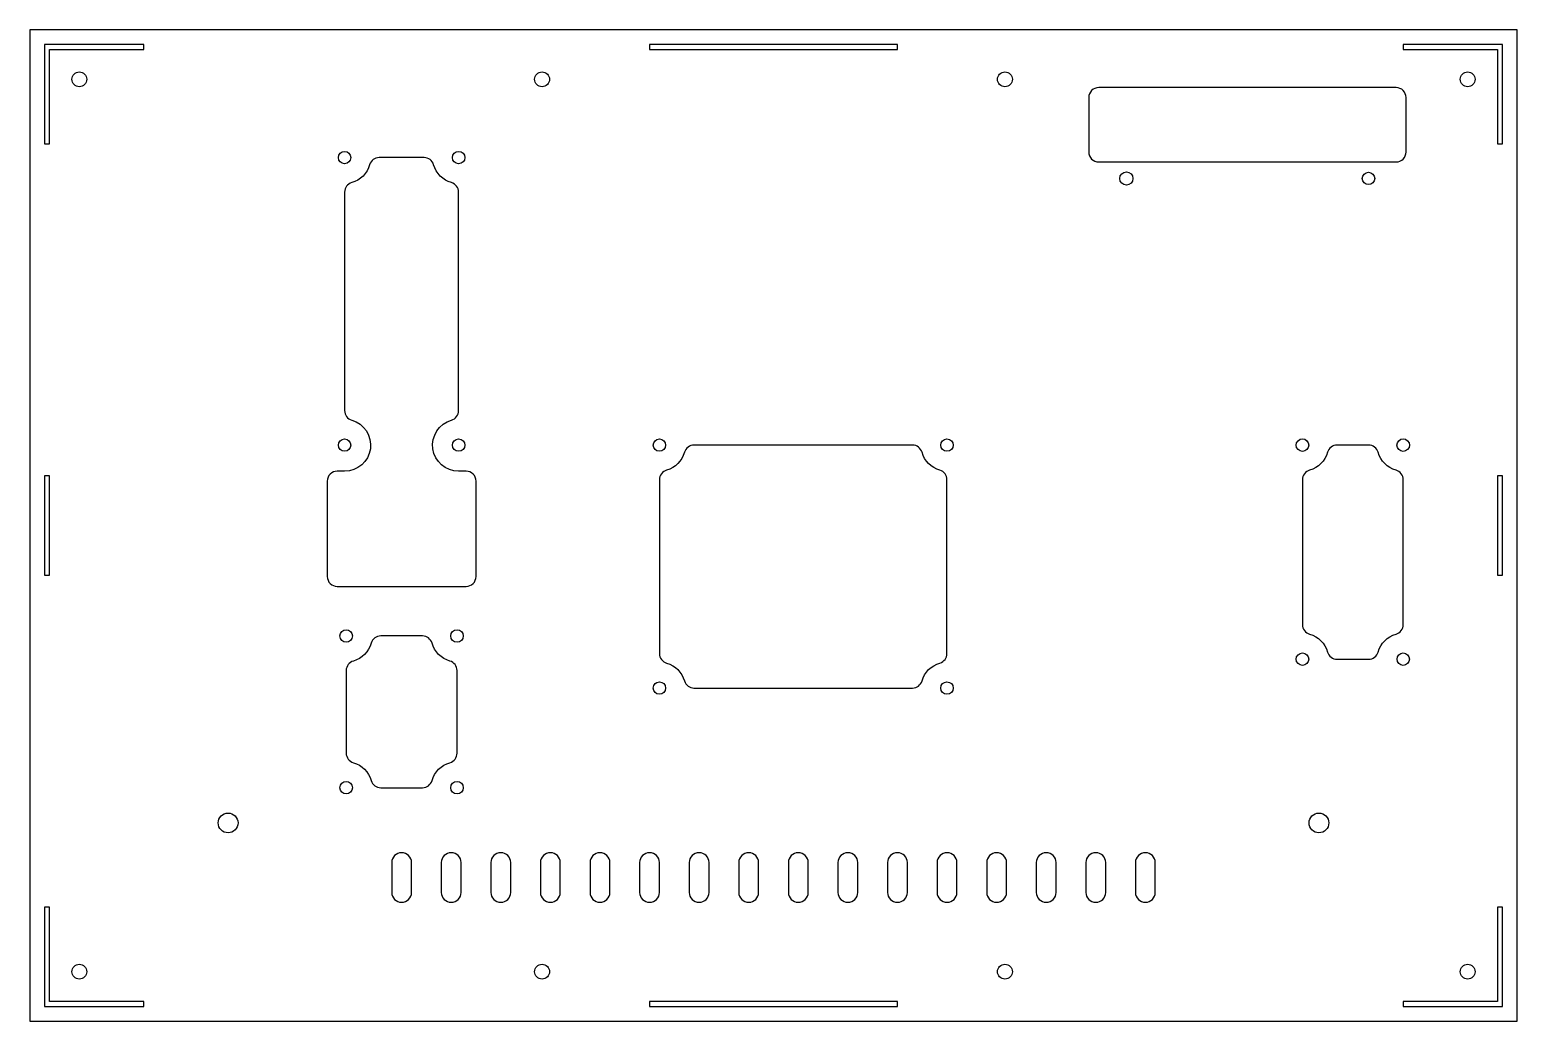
# Model space of a CAD drawing. Header units: millimetres. Extents: x -148 to 152, y 1 to 201.
import ezdxf

# ---------------------------------------------------------------- set-up
doc = ezdxf.new("R2010")
doc.units = ezdxf.units.MM
doc.layers.get('0').update_dxf_attribs({"linetype": 'CONTINUOUS'})

msp = doc.modelspace()

# ---------------------------------------------------------------- linework, layer by layer
for p, q in [((152.29, 201.04), (-147.71, 201.04)), ((-147.71, 201.04), (-147.71, 1.04)), ((152.29, 1.04), (152.29, 201.04)), ((-147.71, 1.04), (152.29, 1.04))]:
    msp.add_line(p, q)
for points in [[(-144.71, 178.04), (-143.71, 178.04), (-143.71, 197.04), (-124.71, 197.04), (-124.71, 198.04), (-144.71, 198.04)], [(-22.71, 198.04), (-22.71, 197.04), (27.29, 197.04), (27.29, 198.04)], [(129.29, 198.04), (129.29, 197.04), (148.29, 197.04), (148.29, 178.04), (149.29, 178.04), (149.29, 198.04)], [(-143.71, 91.04), (-143.71, 111.04), (-144.71, 111.04), (-144.71, 91.04)], [(149.29, 111.04), (148.29, 111.04), (148.29, 91.04), (149.29, 91.04)], [(-124.71, 4.04), (-124.71, 5.04), (-143.71, 5.04), (-143.71, 24.04), (-144.71, 24.04), (-144.71, 4.04)], [(148.29, 24.04), (148.29, 5.04), (129.29, 5.04), (129.29, 4.04), (149.29, 4.04), (149.29, 24.04)], [(27.29, 4.04), (27.29, 5.04), (-22.71, 5.04), (-22.71, 4.04)]]:
    msp.add_lwpolyline(points, close=True)
for points in [[(129.87, 176.37), (129.87, 187.37, 0.414214), (127.87, 189.37), (67.87, 189.37, 0.414214), (65.87, 187.37), (65.87, 176.37, 0.414214), (67.87, 174.37), (127.87, 174.37, 0.414214)], [(-82.76, 122.29, -0.869184), (-84.21, 112), (-85.71, 112, 0.414214), (-87.71, 110), (-87.71, 90.75, 0.414214), (-85.71, 88.75), (-59.71, 88.75, 0.414214), (-57.71, 90.75), (-57.71, 110, 0.414214), (-59.71, 112), (-61.21, 112, -0.869184), (-62.66, 122.29, 0.33453), (-61.21, 124.22), (-61.21, 168.28, 0.33453), (-62.66, 170.2, -0.258493), (-66.26, 173.8, 0.33453), (-68.18, 175.25), (-77.24, 175.25, 0.33453), (-79.16, 173.8, -0.258493), (-82.76, 170.2, 0.33453), (-84.21, 168.28), (-84.21, 124.22, 0.33453)], [(-20.72, 110.28), (-20.72, 75.22, 0.33453), (-19.27, 73.29, -0.258493), (-15.67, 69.7, 0.33453), (-13.75, 68.25), (30.32, 68.25, 0.33453), (32.24, 69.7, -0.258493), (35.84, 73.29, 0.33453), (37.28, 75.22), (37.28, 110.28, 0.33453), (35.84, 112.2, -0.258493), (32.24, 115.8, 0.33453), (30.32, 117.25), (-13.75, 117.25, 0.33453), (-15.67, 115.8, -0.258493), (-19.27, 112.2, 0.33453)], [(114.04, 115.8, -0.258914), (110.42, 112.18, 0.33475), (108.97, 110.26), (108.97, 81.06, 0.33475), (110.42, 79.13, -0.258914), (114.04, 75.52, 0.33475), (115.96, 74.07), (122.3, 74.07, 0.33475), (124.22, 75.52, -0.258914), (127.84, 79.13, 0.33475), (129.29, 81.06), (129.29, 110.26, 0.33475), (127.84, 112.18, -0.258914), (124.22, 115.8, 0.33475), (122.3, 117.25), (115.96, 117.25, 0.33475)], [(-61.54, 55.12), (-61.54, 71.78, 0.33453), (-62.98, 73.7, -0.258493), (-66.58, 77.3, 0.33453), (-68.5, 78.75), (-76.92, 78.75, 0.33453), (-78.84, 77.3, -0.258493), (-82.44, 73.7, 0.33453), (-83.89, 71.78), (-83.89, 55.12, 0.33453), (-82.44, 53.19, -0.258493), (-78.84, 49.6, 0.33453), (-76.92, 48.15), (-68.5, 48.15, 0.33453), (-66.58, 49.6, -0.258493), (-62.98, 53.19, 0.33453)], [(-74.71, 33.04), (-74.71, 27.04, 1), (-70.71, 27.04), (-70.71, 33.04, 1)], [(-64.71, 33.04), (-64.71, 27.04, 1), (-60.71, 27.04), (-60.71, 33.04, 1)], [(-54.71, 33.04), (-54.71, 27.04, 1), (-50.71, 27.04), (-50.71, 33.04, 1)], [(-44.71, 33.04), (-44.71, 27.04, 1), (-40.71, 27.04), (-40.71, 33.04, 1)], [(-34.71, 33.04), (-34.71, 27.04, 1), (-30.71, 27.04), (-30.71, 33.04, 1)], [(-24.71, 33.04), (-24.71, 27.04, 1), (-20.71, 27.04), (-20.71, 33.04, 1)], [(-14.71, 33.04), (-14.71, 27.04, 1), (-10.71, 27.04), (-10.71, 33.04, 1)], [(-0.71, 27.04), (-0.71, 33.04, 1), (-4.71, 33.04), (-4.71, 27.04, 1)], [(5.29, 33.04), (5.29, 27.04, 1), (9.29, 27.04), (9.29, 33.04, 1)], [(15.29, 33.04), (15.29, 27.04, 1), (19.29, 27.04), (19.29, 33.04, 1)], [(25.29, 33.04), (25.29, 27.04, 1), (29.29, 27.04), (29.29, 33.04, 1)], [(35.29, 33.04), (35.29, 27.04, 1), (39.29, 27.04), (39.29, 33.04, 1)], [(45.29, 33.04), (45.29, 27.04, 1), (49.29, 27.04), (49.29, 33.04, 1)], [(55.29, 33.04), (55.29, 27.04, 1), (59.29, 27.04), (59.29, 33.04, 1)], [(65.29, 33.04), (65.29, 27.04, 1), (69.29, 27.04), (69.29, 33.04, 1)], [(75.29, 33.04), (75.29, 27.04, 1), (79.29, 27.04), (79.29, 33.04, 1)]]:
    msp.add_lwpolyline(points, format="xyb", close=True)
for centre, radius in [((-137.71, 191.04), 1.5), ((-44.38, 191.04), 1.5), ((48.96, 191.04), 1.5), ((142.29, 191.04), 1.5), ((-84.21, 175.25), 1.25), ((-61.21, 175.25), 1.25), ((73.45, 171.04), 1.33), ((122.29, 171.04), 1.25), ((-84.21, 117.25), 1.25), ((-61.21, 117.25), 1.25), ((-20.72, 117.25), 1.25), ((37.28, 117.25), 1.25), ((108.97, 117.25), 1.27), ((129.29, 117.25), 1.27), ((-83.89, 78.75), 1.25), ((-61.54, 78.75), 1.25), ((108.97, 74.07), 1.27), ((129.29, 74.07), 1.25), ((-20.72, 68.25), 1.25), ((37.28, 68.25), 1.25), ((-83.89, 48.15), 1.25), ((-61.54, 48.15), 1.25), ((-107.71, 41.04), 2), ((112.29, 41.04), 2), ((-137.71, 11.04), 1.5), ((-44.38, 11.04), 1.5), ((48.96, 11.04), 1.5), ((142.29, 11.04), 1.5)]:
    msp.add_circle(centre, radius)

doc.saveas('drawing.dxf')
